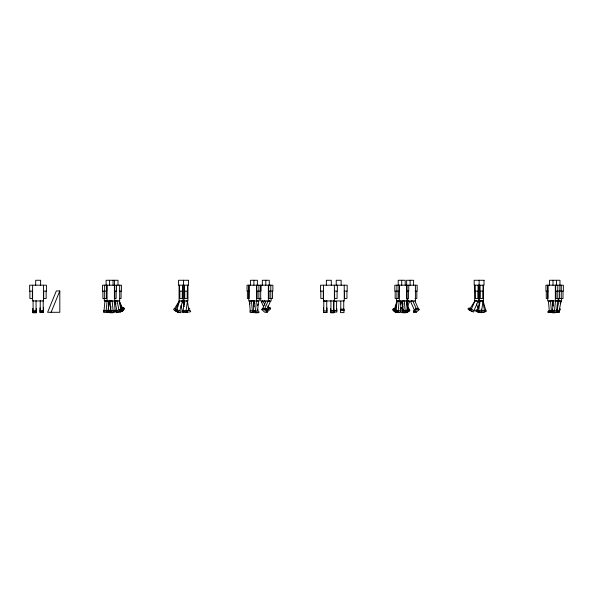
<?xml version="1.0" encoding="UTF-8"?>
<svg xmlns="http://www.w3.org/2000/svg" width="593" height="593" viewBox="0 0 593 593"><rect width="100%" height="100%" fill="white"/><g stroke="black" fill="none" stroke-linecap="round" stroke-linejoin="round"><path stroke-width="0.89" d="M103.538 311.94L103.686 310.48L109.223 311.095L109.52 311.651L109.423 312.622L103.538 311.94L105.161 311.94M104.027 310.51L104.998 300.755M107.066 301.162L106.103 310.925L108.193 310.925L109.156 301.162L105.687 300.888M106.985 312.622L106.784 311.095M256.361 312.622L252.907 311.94L253.055 310.48L258.6 311.095L258.896 311.651L258.8 312.622L254.041 312.615M254.375 300.755L253.404 310.51L255.494 310.51M252.907 311.94L255.346 311.94L256.465 300.755M257.562 310.925L258.533 301.162L257.154 300.888M395.086 310.339L400.631 310.954L400.483 312.422L394.597 311.733L395.086 310.339L396.71 310.339M396.124 310.51L397.088 300.755L401.253 301.162L400.282 310.925M398.044 312.422L399.163 301.162M550.934 311.733L551.423 310.339L553.862 310.339L556.968 310.954L556.82 312.422L550.934 311.733L556.82 312.422M552.461 310.51L553.432 300.755M553.373 311.733L553.862 310.339M554.551 310.51L555.522 300.755L557.59 301.162L556.619 310.925M183.141 310.51L184.512 300.755M186.069 310.925L187.44 301.162L185.98 300.962M478.707 310.51L480.078 300.755L483.006 301.162L481.635 310.925M108.208 309.161L109.957 300.555M110.921 306.529L110.046 310.836L111.44 310.836M109.082 312.051L110.758 312.733L110.95 311.785L110.706 311.177L108.037 310.02M253.708 303.994L254.404 300.555M257.629 305.669L257.977 303.95M396.947 301.414L395.197 310.02L396.539 310.569M400.52 304.809L401.224 301.363M555.048 312.266L559.177 312.326L559.466 310.902L556.449 309.687M176.914 310.02L179.635 300.555M179.753 310.836L182.474 301.363L181.05 300.962M477.402 310.02L480.115 300.555M108.2 306.084L109.749 301.177M394.99 308.886L393.359 308.886L392.618 310.043L395.805 312.044M394.33 309.39L396.91 301.207M400.653 303.231L401.165 301.592M51.102 312.289L59.811 290.955L56.328 290.955L47.618 312.289L59.811 312.289L59.811 290.955M108.964 302.682L109.705 301.014M261.847 309.657L262.402 308.404L264.841 308.404L267.502 310.754L267.243 312.266L264.804 312.266L261.847 309.657L264.285 309.657L267.243 312.266M266.049 301.014L262.721 308.53L264.812 308.53L266.583 310.102L270.275 301.741L269.096 300.695M264.285 309.657L268.14 301.014M402.669 307.878L400.564 308.034L400.193 308.871L403.151 311.481M403.062 306.025L401.958 308.53L403.729 310.102M406.687 303.416L407.421 301.741L409.511 301.741L407.665 305.921M560.185 303.416L560.926 301.741M175.691 309.361L179.338 301.177M471.25 309.39L475.252 300.392L477.958 301.592L473.948 310.591M553.143 312.111L548.11 312.622L548.31 311.095L551.416 310.48L549.348 310.925L548.377 301.162L551.853 300.888M550.549 312.622L550.749 311.095L548.31 311.095M174.579 308.53L179.323 300.933M178.285 311.429L177.759 312.266L173.586 309.657L174.364 308.404L175.869 309.338M470.138 308.53L474.882 300.933M121.491 311.481L124.441 308.871L123.596 307.878L121.157 307.878L124.078 308.034M263.581 306.759L261.365 301.741L262.543 300.695M261.365 301.741L263.455 301.741L264.634 300.695M269.83 307.878L267.176 310.228L267.725 311.481L270.682 308.871L270.312 308.034L268.206 307.878M411.883 300.695L410.704 301.741L414.396 310.102L416.167 308.53L418.258 308.53L414.937 301.014M413.736 312.266L416.694 309.657L419.132 309.657L418.576 308.404L416.138 308.404L413.484 310.754L413.736 312.266L416.175 312.266L419.132 309.657M558.673 311.221L560.444 309.657L559.888 308.404M395.813 309.687L394.189 309.687L393.567 310.969L396.917 312.326L399.356 312.326M120.423 312.044L123.611 310.043L122.87 308.886M407.762 309.257L409.392 309.257L409.815 310.606L406.635 312.615L401.876 312.622L401.78 311.651L402.076 311.095L407.621 310.48L407.762 311.94L404.315 312.622M188.381 309.739L189.775 308.871L188.574 307.878M479.796 311.948L478.299 312.615L477.899 311.71M116.347 300.821L115.005 301.363L116.932 310.836M119.601 309.687L116.584 310.902L116.873 312.326L119.312 312.326L122.662 310.969L122.039 309.687L119.601 309.687L123.611 310.043M116.873 312.326L120.223 310.969L122.662 310.969M404.708 312.051L403.032 312.733L405.471 312.733L408.822 311.377L408.533 309.954L406.909 309.954M552.565 311.785L552.758 312.733L554.433 312.051M556.871 312.051L555.196 312.733L552.758 312.733M183.815 310.421L182.11 310.902L182.518 312.326L184.883 311.651M484.207 310.443L485.912 309.954L486.319 311.377L481.583 312.733M111.432 300.888L110.053 301.162L111.017 310.925M113.782 310.339L110.676 310.954L110.817 312.422L116.71 311.733L116.221 310.339L113.782 310.339L114.271 311.733L116.71 311.733M110.817 312.422L114.271 311.733M250.29 310.925L249.319 301.162L252.788 300.888M253.76 310.65L249.942 310.954L250.09 312.422L255.116 311.903M403.522 300.888L402.143 301.162L403.114 310.925M401.876 312.622L407.762 311.94M548.11 312.622L549.837 312.281M185.639 310.954L190.034 310.339L190.724 311.733L185.846 312.422M481.108 310.969L484.622 310.48L484.822 311.94L479.945 312.622L479.811 311.651M32.608 291.104L29.65 291.104L29.65 285.196L46.402 285.196L46.402 291.104L43.445 291.104M114.397 291.104L116.487 291.104L116.487 285.196M119.319 291.104L121.409 291.104L121.409 285.196L102.552 285.196L102.552 291.104L106.733 291.104L106.733 285.196M249.134 291.104L247.044 291.104L247.044 285.196L272.876 285.196L272.876 291.104L268.696 291.104L268.696 285.196M323.533 291.104L320.583 291.104L320.583 285.196L347.187 285.196L347.187 291.104L344.229 291.104M334.378 291.104L337.328 291.104L337.328 285.196M406.665 291.104L408.755 291.104L408.755 285.196M415.07 291.104L417.161 291.104L417.161 285.196L394.819 285.196L394.819 291.104L399 291.104L399 285.196M548.021 291.104L545.931 291.104L545.931 285.196L563.35 285.196L563.35 291.104L555.685 291.104L555.685 285.196M119.319 298.494L121.061 298.494L121.061 291.104M261.031 298.494L257.147 298.494L257.147 291.104M415.07 298.494L416.812 298.494L416.812 291.104M323.785 301.162L326.736 301.162M336.594 301.592L333.637 301.592L333.637 310.591M268.688 308.034L270.312 308.034M400.564 308.034L403.003 308.034M120.431 308.886L124.441 308.871M123.329 309.138L120.89 309.138L121.172 310.043M392.9 309.138L394.53 309.138M340.782 309.361L343.732 309.361M407.665 309.361L409.059 309.361L406.479 301.177M406.798 310.02L408.192 310.02L406.272 300.555M330.679 310.48L334.126 310.48M330.924 310.51L336.594 310.591L336.594 301.288M340.53 310.606L343.984 310.606M405.182 310.51L407.272 310.51L406.301 300.755M408.192 310.606L409.815 310.606M333.392 310.695L336.839 310.695M32.852 310.814L36.299 310.814M39.998 310.814L43.445 310.814M114.175 310.762L116.613 310.762M551.03 310.762L553.469 310.762M323.533 310.954L326.988 310.954M549.348 310.925L551.438 310.925L550.467 301.162M32.852 311.303L36.299 311.303M39.998 311.303L43.445 311.303M407.198 311.377L408.822 311.377M107.081 311.651L109.52 311.651M394.597 311.733L397.036 311.733M548.014 311.651L550.452 311.651M330.679 311.94L334.126 311.94M333.392 312.044L336.839 312.044L336.839 308.886M32.852 312.266L36.299 312.289M39.998 312.326L43.445 312.289M108.46 312.266L110.898 312.266M251.217 312.326L253.656 312.326M323.533 312.326L326.988 312.326M330.679 312.266L334.126 312.266M32.852 312.622L36.299 312.615M109.594 312.615L112.033 312.615M330.679 312.622L334.126 312.622M551.875 312.615L554.314 312.615M110.758 312.733L113.196 312.733L111.521 312.051M255.346 311.94L258.8 312.622M106.125 310.48L109.223 311.095M107.704 312.281L109.423 312.622M478.825 310.428L476.216 309.687L475.334 310.969L480.071 312.326M556.664 311.31L559.177 312.326M394.189 309.687L395.694 310.295M255.968 312.051L257.636 312.733L255.198 312.733L253.53 312.051M177.092 309.983L175.469 309.257L174.868 310.606L179.368 312.615M472.102 309.761L469.093 307.878L467.892 308.871L472.072 311.481M393.359 308.886L394.797 309.791M408.332 300.695L409.511 301.741M406.242 300.695L407.421 301.741M401.046 307.878L403.707 310.228M478.343 300.933L479.767 303.216M479.381 311.429L479.9 312.266M182.777 300.933L184.675 303.972M478.329 301.177L479.418 303.631M476.357 304.016L478.18 308.108M188.189 309.138L188.596 310.043M182.77 301.207L184.23 304.483M412.847 301.014L416.694 309.657M415.812 311.429L416.175 312.266M267.814 306.025L268.918 308.53L267.146 310.102L266.405 308.427M263.455 301.741L264.93 305.084M119.356 301.014L122.314 307.693M121.639 308.034L122.002 308.871M115.124 301.741L115.865 303.416M402.484 302.378L402.995 304.016M257.666 309.138L257.955 310.043M249.408 301.592L249.92 303.231M119.319 301.207L121.899 309.39M115.064 301.592L115.835 304.046M482.961 300.555L485.674 310.02M182.474 300.555L184.201 306.581M180.865 305.669L182.347 310.836M552.417 303.95L552.765 305.669M402.173 301.363L402.869 304.809M253.448 300.555L253.797 302.274M249.349 301.363L249.875 303.95M119.104 300.555L121.031 310.02M120.031 310.02L120.223 310.969M117.014 300.555L118.941 310.02M483.006 300.755L484.377 310.51M481.197 309.146L481.449 310.925M187.44 300.755L188.811 310.51M184.512 301.162L184.764 302.941M552.543 300.755L553.069 306.077M404.211 300.755L405.323 311.94M253.478 300.755L254.1 306.959M251.41 301.162L252.529 312.422M114.212 300.755L115.183 310.51M112.121 300.755L113.093 310.51M563.002 291.104L563.002 298.494L556.034 298.494L556.034 291.104M561.608 298.331L561.608 300.962L547.673 300.962L547.673 285.196M561.26 285.196L561.26 298.494M559.97 285.196L559.97 280.267L549.518 280.267L549.518 285.196M559.866 285.196L559.866 291.104M559.518 291.104L559.518 298.494M558.821 298.331L558.821 300.962M558.124 298.331L558.124 300.962M557.776 285.196L557.776 298.494M556.486 280.267L556.486 285.196M555.337 285.196L555.337 300.962M553.002 280.267L553.002 285.196M548.021 285.196L548.021 298.494L546.279 298.494L546.279 291.104M483.51 285.196L483.51 300.962L479.567 300.962L479.567 285.196M483.021 285.196L483.021 291.104L480.063 291.104L480.063 285.196M482.769 291.104L482.769 298.494L480.308 298.494L480.308 291.104M479.1 280.267L479.1 285.196M478.581 285.196L478.581 300.962L474.645 300.962L474.645 285.196M478.091 285.196L478.091 291.104L475.134 291.104L475.134 285.196M477.847 291.104L477.847 298.494L475.378 298.494L475.378 291.104M415.419 285.196L415.419 300.962L396.561 300.962L396.561 298.331M413.61 285.196L413.61 280.267L406.642 280.267L406.665 298.494L408.407 298.494L408.407 291.104M410.126 280.267L410.126 285.196M407.754 298.331L407.754 300.962M407.013 285.196L407.013 300.962M405.197 285.196L405.197 280.267L398.229 280.267L398.229 285.196M401.713 280.267L401.713 285.196M399.348 285.196L399.348 300.962M398.652 291.104L398.652 298.494L395.168 298.494L395.168 291.104M396.91 285.196L396.91 298.494M346.935 291.104L346.935 298.494L344.474 298.494L344.474 291.104M344.229 285.196L344.229 300.962L323.533 300.962L323.533 285.196M343.732 300.354L343.732 310.562M341.145 285.196L341.145 280.267L336.224 280.267L336.224 285.196M340.782 301.259L340.782 309.665M337.083 291.104L337.083 298.494L334.622 298.494L334.622 291.104M334.378 285.196L334.378 300.962M334.126 309.954L334.126 312.733L330.679 312.733L330.679 308.404M333.881 300.555L333.881 310.925M331.294 285.196L331.294 280.267L326.372 280.267L326.372 285.196M330.924 300.555L330.924 310.925M326.988 307.878L326.988 312.422L323.533 312.422L323.533 307.878M326.736 300.555L326.736 310.925M323.785 300.177L323.785 310.925M323.289 291.104L323.289 298.494L320.828 298.494L320.828 291.104M272.528 291.104L272.528 298.494L269.044 298.494L269.044 291.104M271.134 298.331L271.134 300.962L260.683 300.962L260.683 285.196M270.786 285.196L270.786 298.494M269.289 285.196L269.289 280.267L262.321 280.267L262.321 285.196M268.347 285.196L268.347 300.962M265.805 280.267L265.805 285.196M260.979 285.196L260.979 291.104L256.799 291.104L256.799 285.196M259.237 298.331L259.237 300.962L248.786 300.962L248.786 285.196M258.889 285.196L258.889 298.494M257.392 285.196L257.392 280.267L250.424 280.267L250.424 285.196M256.45 285.196L256.45 300.962M253.908 280.267L253.908 285.196M249.134 285.196L249.134 298.494L247.392 298.494L247.392 291.104M187.951 285.196L187.951 300.962L184.008 300.962L184.008 285.196M187.455 285.196L187.455 291.104L184.497 291.104L184.497 285.196M187.21 291.104L187.21 298.494L184.749 298.494L184.749 291.104M183.489 280.267L183.489 285.196M183.022 285.196L183.022 300.962L179.079 300.962L179.079 285.196M182.533 285.196L182.533 291.104L179.575 291.104L179.575 285.196M182.281 291.104L182.281 298.494L179.82 298.494L179.82 291.104M119.667 285.196L119.667 300.962L104.294 300.962L104.294 298.331M118 285.196L118 280.267L106.103 280.267L106.103 285.196M116.139 291.104L116.139 298.494L114.397 298.494L114.397 285.196M114.746 285.196L114.746 300.962M114.516 280.267L114.516 285.196M113.07 280.267L113.07 285.196M109.586 280.267L109.586 285.196M107.081 285.196L107.081 300.962M106.384 291.104L106.384 298.494L102.9 298.494L102.9 291.104M104.642 285.196L104.642 298.494M46.158 291.104L46.158 298.494L43.689 298.494L43.689 291.104M43.445 285.196L43.445 300.962L32.608 300.962L32.608 285.196M43.445 307.878L43.445 312.422L39.998 312.422L39.998 307.878M43.2 300.177L43.2 310.925M40.613 285.196L40.613 280.267L35.684 280.267L35.684 285.196M40.242 300.555L40.242 310.814M36.299 308.404L36.299 312.733L32.852 312.733L32.852 308.404M36.054 300.555L36.054 310.925M33.097 300.555L33.097 310.925M32.363 291.104L32.363 298.494L29.895 298.494L29.895 291.104M182.896 310.48L182.696 311.94L187.573 312.622L187.292 311.095L182.896 310.48M476.928 310.762L476.794 311.733L481.672 312.422L481.879 310.954L477.484 310.339L476.928 310.762M559.036 300.555L557.116 310.02L559.125 310.836L561.045 301.363L559.036 300.555M176.677 309.954L176.269 311.377L181.006 312.733L180.939 311.177L176.677 309.954M469.471 309.138L469.07 310.043L473.57 312.044L474.17 310.695L470.123 308.886L469.471 309.138M188.418 280.267L178.567 280.267L178.567 285.196L188.418 285.196L188.418 280.267M484.029 280.267L474.17 280.267L474.17 285.196L484.029 285.196L484.029 280.267M343.984 309.257L340.53 309.257L340.53 312.615L343.984 312.615L343.984 309.257"/></g></svg>
